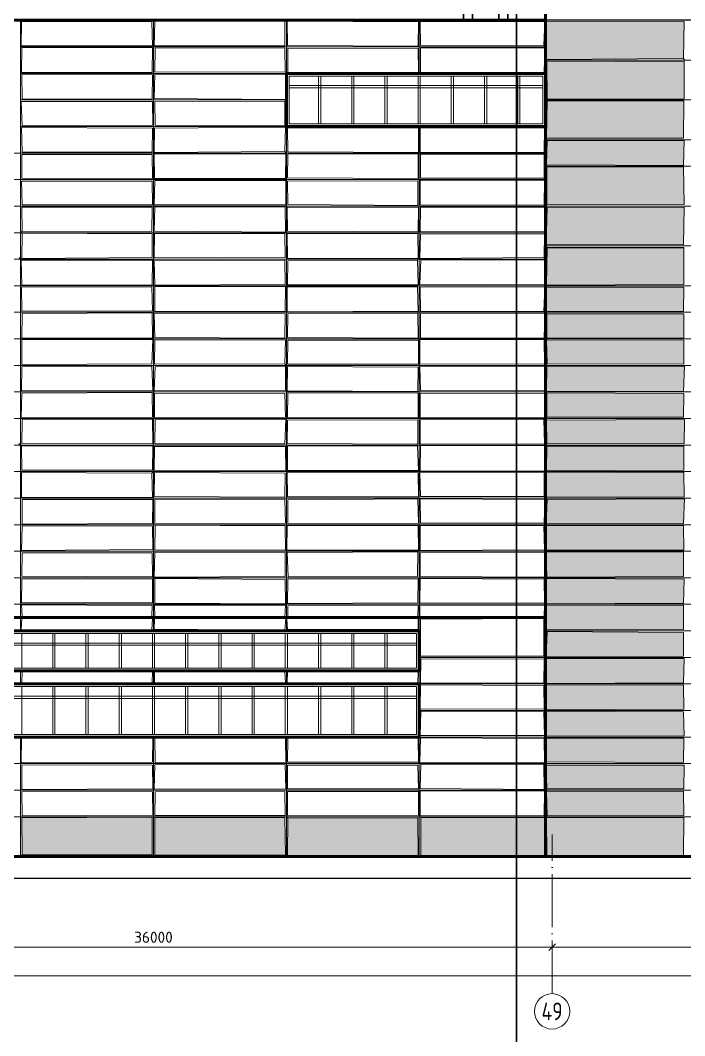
# Model space of a CAD drawing. Extents: x -50000 to 1632000, y -47600 to 308800.
# Drawn here: x 263987 to 293987, y 212900 to 258800 of the extents above; entities that cross this region are included whole.
import ezdxf
from ezdxf.enums import TextEntityAlignment as Align

# ---------------------------------------------------------------- set-up
doc = ezdxf.new("R2010")
doc.units = 0
doc.header["$MEASUREMENT"] = 0
doc.linetypes.add('ACAD_ISO04W100', pattern=[30, 24, -3, 0, -3])
doc.layers.get('Defpoints').update_dxf_attribs({"color": 6})
doc.layers.add('1', color=7, linetype='Continuous')
doc.styles.get("Standard").update_dxf_attribs({"font": 'isocpeur.ttf'})
doc.dimstyles.get("Standard").update_dxf_attribs({"dimscale": 200, "dimtxt": 2.5, "dimasz": 1.5, "dimexe": 1.5, "dimexo": 5, "dimgap": 1, "dimtad": 1, "dimtoh": 1, "dimdec": 0, "dimrnd": 10, "dimzin": 0, "dimtxsty": 'Standard', "dimblk": 'OBLIQUE', "dimcen": 1, "dimdle": 1.5, "dimclrd": 256, "dimclre": 256, "dimclrt": 256, "dimadec": 0, "dimazin": 0, "dimtfac": 1, "dimtdec": 0, "dimtix": 1, "dimtmove": 0, "dimatfit": 3, "dimldrblk": 'NONE', "dimfxl": 1, "dimtolj": 1, "dimtzin": 0, "dimlwd": 18, "dimlwe": 18, "dimarcsym": 1})

# ---------------------------------------------------------------- blocks, each defined once
blk = doc.blocks.new('_Oblique')
at = {"color": 0, "linetype": 'ByBlock', "lineweight": -2}
blk.add_line((-0.5, -0.5), (0.5, 0.5), dxfattribs=at)
blk = doc.blocks.new('*D4')
at = {"layer": '1', "linetype": 'Continuous', "lineweight": 18, "transparency": 16777216}
blk.add_line((-300, 215600), (402300, 215600), dxfattribs=at)
at = {"layer": 'Defpoints', "color": 0, "linetype": 'Continuous', "transparency": 16777216}
for p in [(0, 220000), (402000, 220000), (402000, 215600)]:
    blk.add_point(p, dxfattribs=at)
at = {"layer": '1', "linetype": 'Continuous', "lineweight": 18, "transparency": 16777216, "xscale": 300, "yscale": 300, "zscale": 300, "rotation": 180}
blk.add_blockref('_Oblique', (0, 215600), dxfattribs=at)
at = {"layer": '1', "linetype": 'Continuous', "lineweight": 18, "transparency": 16777216, "xscale": 300, "yscale": 300, "zscale": 300}
blk.add_blockref('_Oblique', (402000, 215600), dxfattribs=at)
at = {"layer": '1', "linetype": 'Continuous', "lineweight": 18, "transparency": 16777216, "insert": (201000, 216050), "char_height": 500, "attachment_point": 5}
blk.add_mtext('\\A1;402000', dxfattribs=at)
blk = doc.blocks.new('_None')
blk = doc.blocks.new('*D14')
at = {"layer": '1', "linetype": 'Continuous', "lineweight": 18, "transparency": 16777216}
blk.add_line((251700, 216900), (288300, 216900), dxfattribs=at)
at = {"layer": 'Defpoints', "color": 0, "linetype": 'Continuous', "transparency": 16777216}
for p in [(252000, 220000), (288000, 220000), (288000, 216900)]:
    blk.add_point(p, dxfattribs=at)
at = {"layer": '1', "linetype": 'Continuous', "lineweight": 18, "transparency": 16777216, "xscale": 300, "yscale": 300, "zscale": 300, "rotation": 180}
blk.add_blockref('_Oblique', (252000, 216900), dxfattribs=at)
at = {"layer": '1', "linetype": 'Continuous', "lineweight": 18, "transparency": 16777216, "xscale": 300, "yscale": 300, "zscale": 300}
blk.add_blockref('_Oblique', (288000, 216900), dxfattribs=at)
at = {"layer": '1', "linetype": 'Continuous', "lineweight": 18, "transparency": 16777216, "insert": (270000, 217350), "char_height": 500, "attachment_point": 5}
blk.add_mtext('\\A1;36000', dxfattribs=at)
blk = doc.blocks.new('*D15')
at = {"layer": '1', "linetype": 'Continuous', "lineweight": 18, "transparency": 16777216}
blk.add_line((287700, 216900), (312300, 216900), dxfattribs=at)
at = {"layer": 'Defpoints', "color": 0, "linetype": 'Continuous', "transparency": 16777216}
for p in [(288000, 220000), (312000, 220000), (312000, 216900)]:
    blk.add_point(p, dxfattribs=at)
at = {"layer": '1', "linetype": 'Continuous', "lineweight": 18, "transparency": 16777216, "xscale": 300, "yscale": 300, "zscale": 300, "rotation": 180}
blk.add_blockref('_Oblique', (288000, 216900), dxfattribs=at)
at = {"layer": '1', "linetype": 'Continuous', "lineweight": 18, "transparency": 16777216, "xscale": 300, "yscale": 300, "zscale": 300}
blk.add_blockref('_Oblique', (312000, 216900), dxfattribs=at)
at = {"layer": '1', "linetype": 'Continuous', "lineweight": 18, "transparency": 16777216, "insert": (300000, 217350), "char_height": 500, "attachment_point": 5}
blk.add_mtext('\\A1;24000', dxfattribs=at)

msp = doc.modelspace()

# ---------------------------------------------------------------- hatches: boundary and pattern name
at = {"layer": '1', "linetype": 'Continuous'}
h = msp.add_hatch(color=251, dxfattribs=at)
h.dxf.hatch_style = 1
h.paths.add_polyline_path([(293961.5, 258743.2), (287728.5, 258756), (287754.7, 257035.9), (293927.3, 257070.8)])
h = msp.add_hatch(color=251, dxfattribs=at)
h.dxf.hatch_style = 1
h.paths.add_polyline_path([(293970.4, 256951.1), (287757.2, 256925.8), (287771.4, 255234.3), (293962, 255249.4)])
h = msp.add_hatch(color=251, dxfattribs=at)
h.dxf.hatch_style = 1
h.paths.add_polyline_path([(293955.4, 255153.1), (287772.1, 255161.6), (287750.7, 253466.7), (293938.8, 253474.7)])
h = msp.add_hatch(color=251, dxfattribs=at)
h.dxf.hatch_style = 1
h.paths.add_polyline_path([(293971.9, 253367.4), (287772.6, 253348.8), (287743.4, 252269.6), (293940, 252242.9)])
h = msp.add_hatch(color=251, dxfattribs=at)
h.dxf.hatch_style = 1
h.paths.add_polyline_path([(293933.5, 252170.1), (287756.6, 252166.9), (287762.2, 250464), (293969.9, 250471.7)])
h = msp.add_hatch(color=251, dxfattribs=at)
h.dxf.hatch_style = 1
h.paths.add_polyline_path([(293965.5, 250354.9), (287770.8, 250335.8), (287734, 248659.3), (293928.5, 248645.6)])
h = msp.add_hatch(color=251, dxfattribs=at)
h.dxf.hatch_style = 1
h.paths.add_polyline_path([(293952.2, 246857.7), (293955.6, 248525.4), (287774.7, 248527.3), (287742.5, 246830.4)])
h = msp.add_hatch(color=251, dxfattribs=at)
h.dxf.hatch_style = 1
h.paths.add_polyline_path([(293949.7, 246735.5), (287731.9, 246744.3), (287730, 245655.6), (293936.9, 245641.7)])
h = msp.add_hatch(color=251, dxfattribs=at)
h.dxf.hatch_style = 1
h.paths.add_polyline_path([(293951.9, 245532.2), (287761.8, 245530.1), (287768.7, 244452.5), (293943.9, 244425.1)])
h = msp.add_hatch(color=251, dxfattribs=at)
h.dxf.hatch_style = 1
h.paths.add_polyline_path([(293948, 244341.7), (287746.7, 244359.3), (287772.3, 243264.2), (293945.1, 243261.3)])
h = msp.add_hatch(color=251, dxfattribs=at)
h.dxf.hatch_style = 1
h.paths.add_polyline_path([(293973, 243164.1), (287759.7, 243169.8), (287752.4, 242027.3), (293933.7, 242027.6)])
h = msp.add_hatch(color=251, dxfattribs=at)
h.dxf.hatch_style = 1
h.paths.add_polyline_path([(293946.7, 241936.4), (287767, 241967.2), (287759.8, 240852.7), (293941.1, 240866.2)])
h = msp.add_hatch(color=251, dxfattribs=at)
h.dxf.hatch_style = 1
h.paths.add_polyline_path([(293974.7, 240747.2), (287744.8, 240725.5), (287767.9, 239673.3), (293960.8, 239652.6)])
h = msp.add_hatch(color=251, dxfattribs=at)
h.dxf.hatch_style = 1
h.paths.add_polyline_path([(293952.1, 239543.7), (287768.9, 239550.9), (287746.1, 238426.8), (293950.4, 238468.8)])
h = msp.add_hatch(color=251, dxfattribs=at)
h.dxf.hatch_style = 1
h.paths.add_polyline_path([(293943, 238369.3), (287725.3, 238347.5), (287741.4, 237241.3), (293962.6, 237256.2)])
h = msp.add_hatch(color=251, dxfattribs=at)
h.dxf.hatch_style = 1
h.paths.add_polyline_path([(293972.1, 237174.6), (287772.5, 237132.6), (287734.1, 236039.7), (293927.2, 236049.4)])
h = msp.add_hatch(color=251, dxfattribs=at)
h.dxf.hatch_style = 1
h.paths.add_polyline_path([(293932.8, 235969.7), (287738.1, 235966.9), (287725.7, 234852.1), (293944.8, 234850.8)])
h = msp.add_hatch(color=251, dxfattribs=at)
h.dxf.hatch_style = 1
h.paths.add_polyline_path([(293941.7, 234751.2), (287736.7, 234772.1), (287764.9, 233627.1), (293939.4, 233661.4)])
h = msp.add_hatch(color=251, dxfattribs=at)
h.dxf.hatch_style = 1
h.paths.add_polyline_path([(293967.4, 233534.2), (287755.2, 233564.2), (287733.4, 232428.2), (293932.8, 232453.3)])
h = msp.add_hatch(color=251, dxfattribs=at)
h.dxf.hatch_style = 1
h.paths.add_polyline_path([(293935.5, 232358.8), (287738, 232327.5), (287749.1, 231241.9), (293929.7, 231267.2)])
h = msp.add_hatch(color=251, dxfattribs=at)
h.dxf.hatch_style = 1
h.paths.add_polyline_path([(293939.2, 231125.3), (287772.7, 231167.5), (287727, 230036.3), (293930, 230060.5)])
h = msp.add_hatch(color=251, dxfattribs=at)
h.dxf.hatch_style = 1
h.paths.add_polyline_path([(293967.1, 229947.1), (287740.6, 229952.9), (287741.8, 228826.8), (293927, 228854)])
h = msp.add_hatch(color=251, dxfattribs=at)
h.dxf.hatch_style = 1
h.paths.add_polyline_path([(293940.9, 228765.6), (287736.9, 228739.9), (287749.1, 227636), (293943.7, 227655.6)])
h = msp.add_hatch(color=251, dxfattribs=at)
h.dxf.hatch_style = 1
h.paths.add_polyline_path([(293938.3, 227543.7), (287752.8, 227572.7), (287732.4, 226439.3), (293969.3, 226459.3)])
h = msp.add_hatch(color=251, dxfattribs=at)
h.dxf.hatch_style = 1
h.paths.add_polyline_path([(293943.1, 226354.3), (287752.1, 226353.2), (287736.2, 225273.2), (293939.9, 225248.1)])
h = msp.add_hatch(color=251, dxfattribs=at)
h.dxf.hatch_style = 1
h.paths.add_polyline_path([(293962.3, 225129), (287738.7, 225133.8), (287769.2, 224058.7), (293949.5, 224066.5)])
h = msp.add_hatch(color=251, dxfattribs=at)
h.dxf.hatch_style = 1
h.paths.add_polyline_path([(293931, 223959), (287755.3, 223945.7), (287772.1, 222832.4), (293956.1, 222855)])
h = msp.add_hatch(color=251, dxfattribs=at)
h.dxf.hatch_style = 1
h.paths.add_polyline_path([(269941.8, 222773.8), (264049.4, 222741.2), (264074.7, 221074.5), (269945.4, 221072.9)])
h = msp.add_hatch(color=251, dxfattribs=at)
h.dxf.hatch_style = 1
h.paths.add_polyline_path([(275928.1, 222751.5), (270058.3, 222756.8), (270061.4, 221069.1), (275965.2, 221054.9)])
h = msp.add_hatch(color=251, dxfattribs=at)
h.dxf.hatch_style = 1
h.paths.add_polyline_path([(281933, 222745), (276074, 222731.4), (276055.9, 221032.6), (281947.8, 221046)])
h = msp.add_hatch(color=251, dxfattribs=at)
h.dxf.hatch_style = 1
h.paths.add_polyline_path([(287660.3, 222759), (282065.9, 222763.6), (282065.8, 221031.7), (287656.8, 221064.6)])
h = msp.add_hatch(color=251, dxfattribs=at)
h.dxf.hatch_style = 1
h.paths.add_polyline_path([(293948.3, 222757.5), (287743.5, 222742.8), (287768.8, 221049.8), (293927.1, 221052.1)])

# ---------------------------------------------------------------- linework, layer by layer
at = {"layer": '1', "lineweight": 35}
for p, q in [((284000, 280000), (284000, 258800)), ((286000, 280000), (286000, 258800)), ((284400, 258800), (284400, 267100.3)), ((285600, 258800), (285600, 267100.3))]:
    msp.add_line(p, q, dxfattribs=at)
at = {"layer": '1', "color": 8, "linetype": 'Continuous', "lineweight": 13}
for p, q in [((287700, 276200), (287700, 221000)), ((264000, 231200), (264000, 258800)), ((336000, 258800), (264000, 258800)), ((270000, 231200), (270000, 258800)), ((276000, 231200), (276000, 258800)), ((282000, 256400), (282000, 258800)), ((287700, 257600), (264000, 257600)), ((312300, 257000), (287700, 257000)), ((287700, 256400), (264000, 256400)), ((276000, 255200), (264000, 255200)), ((312300, 255200), (287700, 255200)), ((287700, 254000), (264000, 254000)), ((282000, 231200), (282000, 254000)), ((312300, 253400), (287700, 253400)), ((287700, 252800), (263701.2, 252800)), ((312300, 252200), (287700, 252200)), ((287700, 251600), (228331.5, 251600)), ((228329.3, 250400), (336000, 250400)), ((287700, 249200), (258000, 249200)), ((306000, 248600), (287700, 248600)), ((287700, 248000), (228327.5, 248000)), ((336000, 246800), (228330.3, 246800)), ((228332.6, 245600), (336000, 245600)), ((336000, 244400), (258000, 244400)), ((336000, 243200), (228330.7, 243200)), ((336000, 242000), (228329.4, 242000)), ((228331.3, 240800), (336000, 240800)), ((336000, 239600), (258000, 239600)), ((336000, 238400), (228325, 238400)), ((336000, 237200), (228331.3, 237200)), ((228328.8, 236000), (336000, 236000)), ((336000, 234800), (258000, 234800)), ((336000, 233600), (228326.1, 233600)), ((336000, 232400), (228332.4, 232400)), ((287670.1, 231800), (252000, 231800)), ((252000, 231200), (282000, 231200)), ((336000, 231200), (287700, 231200)), ((336000, 230000), (282000, 230000)), ((282000, 229400), (252000, 229400)), ((264000, 228800), (264000, 229400)), ((270000, 228800), (270000, 229400)), ((276000, 228800), (276000, 229400)), ((282000, 228800), (282000, 229400)), ((252000, 228800), (336000, 228800)), ((336000, 227600), (282000, 227600)), ((336000, 226400), (252000, 226400)), ((264000, 221000), (264000, 226400)), ((270000, 221000), (270000, 226400)), ((276000, 221000), (276000, 226400)), ((282000, 221000), (282000, 226400)), ((336000, 225200), (252000, 225200)), ((336000, 224000), (252000, 224000)), ((336000, 222800), (252000, 222800)), ((252000, 221000), (336000, 221000))]:
    msp.add_line(p, q, dxfattribs=at)
at = {"layer": '1', "lineweight": 70}
msp.add_line((287700, 258800), (228300, 258800), dxfattribs=at)
at = {"layer": '1', "color": 8, "linetype": 'Continuous', "lineweight": 9}
for p, q in [((264038.4, 258741.3), (264030, 257647.1)), ((264038.4, 258741.3), (269929, 258730.6)), ((269953.2, 257651.3), (269929, 258730.6)), ((270026, 257648.6), (270061.8, 258751.8)), ((270061.8, 258751.8), (275937.3, 258767.8)), ((275939.1, 257648.6), (275937.3, 258767.8)), ((276032.4, 258757.6), (281962, 258726.2)), ((276056.8, 257661.8), (276032.4, 258757.6)), ((281958.7, 257626), (281962, 258726.2)), ((282049.1, 258744.7), (287668.3, 258742.1)), ((282054, 257656.1), (282049.1, 258744.7)), ((287630.3, 257672.2), (287668.1, 258742.1)), ((264030, 257647.1), (269953.2, 257651.3)), ((264058.6, 257563.9), (264040.6, 256436.3)), ((264058.6, 257563.9), (269961.7, 257555.7)), ((269941.1, 256433.4), (269961.7, 257555.7)), ((270026, 257648.6), (275939.1, 257648.6)), ((270056.9, 256462.9), (270073.3, 257551.3)), ((270073.3, 257551.3), (275926.2, 257535.4)), ((275947.5, 256465.5), (275926.2, 257535.4)), ((276056.8, 257661.8), (281958.7, 257626)), ((276071.3, 256430.4), (276072.1, 257539.5)), ((276072.1, 257539.5), (281945.5, 257530.2)), ((281963.3, 256441.4), (281945.5, 257530.2)), ((282051.3, 256439.5), (282055.6, 257551.2)), ((282054, 257656.1), (287630.3, 257672.2)), ((282055.6, 257551.2), (287667.3, 257559.4)), ((287700, 257600), (287630.3, 257672.2)), ((287641.8, 256442.1), (287667.3, 257559.4)), ((264040.6, 256436.3), (269941.1, 256433.4)), ((264055.1, 256343.1), (269958.3, 256329.3)), ((264055.1, 256343.1), (264066.1, 255231.9)), ((269943.5, 255254.9), (269958.3, 256329.3)), ((270035.6, 255269.9), (270061, 256351.6)), ((270056.9, 256462.9), (275947.5, 256465.5)), ((270061, 256351.6), (275960.2, 256338)), ((275961.7, 255225.7), (275960.2, 256338)), ((276071.3, 256430.4), (281963.3, 256441.4)), ((282051.3, 256439.5), (287641.8, 256442.1)), ((264066.1, 255231.9), (269943.5, 255254.9)), ((270035.6, 255269.9), (275961.7, 255225.7)), ((264030.4, 255125.6), (269948.9, 255125.8)), ((264030.4, 255125.6), (264070.9, 254040.2)), ((269970.3, 254052.8), (269948.9, 255125.8)), ((270066.2, 255129.4), (275935.2, 255151.3)), ((270069.7, 254062.8), (270066.2, 255129.4)), ((275931.7, 254046.4), (275935.2, 255151.3)), ((264040.4, 253954.3), (269948.9, 253925.2)), ((264040.4, 253954.3), (264067.1, 252841.6)), ((264070.9, 254040.2), (269970.3, 254052.8)), ((269935.2, 252838.7), (269948.9, 253925.2)), ((270028.9, 252826.5), (270042.6, 253929.3)), ((270042.6, 253929.3), (275956.4, 253968.3)), ((270069.7, 254062.8), (275931.7, 254046.4)), ((275931.3, 252874.4), (275956.4, 253968.3)), ((276054.4, 253942.5), (281969.2, 253941.9)), ((276069.5, 252857.7), (276054.4, 253942.5)), ((281968.5, 252831.6), (281969.2, 253941.9)), ((282041.9, 252843.2), (282046, 253942)), ((282046, 253942), (287657.3, 253942.4)), ((287639.6, 252825.9), (287657.3, 253942.4)), ((264051.4, 251670.6), (264058.4, 252726.7)), ((264058.4, 252726.7), (269934.5, 252728.8)), ((264067.1, 252841.6), (269935.2, 252838.7)), ((269954.4, 251645.8), (269934.5, 252728.8)), ((270028.9, 252826.5), (275931.3, 252874.4)), ((270034, 252764.9), (275974.6, 252752.8)), ((270045.3, 251646.2), (270034, 252764.9)), ((276000, 252800), (275931.3, 252874.4)), ((275967, 251653.2), (275974.6, 252752.8)), ((276051.6, 251674), (276065.3, 252748.7)), ((276065.3, 252748.7), (281950.6, 252771.6)), ((276069.5, 252857.7), (281968.5, 252831.6)), ((281950.6, 251656.3), (281950.6, 252771.6)), ((282041.9, 252843.2), (287639.6, 252825.9)), ((282050.7, 251664.1), (282050.9, 252748.9)), ((282050.9, 252748.9), (287643.4, 252756.1)), ((287647.2, 251665.9), (287643.4, 252756.1)), ((264045.8, 251528.2), (269947.4, 251535.2)), ((264051.4, 251670.6), (269954.4, 251645.8)), ((269961.8, 250463.2), (269947.4, 251535.2)), ((270036.6, 250451.2), (270054.7, 251553.1)), ((270045.3, 251646.2), (275967, 251653.2)), ((270054.7, 251553.1), (275970.5, 251558.4)), ((275974.8, 250453.6), (275970.5, 251558.4)), ((276051.6, 251674), (281950.6, 251656.3)), ((276058.9, 251526.6), (281937.8, 251544.6)), ((281933.8, 250427.1), (281937.8, 251544.6)), ((282036.7, 250460.9), (282044.3, 251573.8)), ((282044.3, 251573.8), (287655.4, 251570.8)), ((282050.7, 251664.1), (287647.2, 251665.9)), ((287637.1, 250446), (287655.4, 251570.8)), ((264069.3, 250452.3), (264045.8, 251528.2)), ((276071.5, 250468.3), (276058.9, 251526.6)), ((264049.8, 250358.5), (269936.6, 250350.9)), ((264072, 249270.2), (264049.8, 250358.5)), ((264069.3, 250452.3), (269961.8, 250463.2)), ((269929.8, 249250.1), (269936.6, 250350.9)), ((270025.2, 249273.6), (270061.8, 250364.9)), ((270036.6, 250451.2), (275974.8, 250453.6)), ((270061.8, 250364.9), (275953.5, 250372.5)), ((275961.3, 249225.2), (275953.5, 250372.5)), ((276036.3, 250360.1), (281965.5, 250340.5)), ((276046.3, 249268.5), (276036.3, 250360.1)), ((276071.5, 250468.3), (281933.8, 250427.1)), ((281959.2, 249235.6), (281965.5, 250340.5)), ((282035.9, 249240.4), (282052, 250359.5)), ((282036.7, 250460.9), (287637.1, 250446)), ((282052, 250359.5), (287655, 250356.3)), ((287661.1, 249260.2), (287655, 250356.3)), ((264000, 249200), (264072, 249270.2)), ((264072, 249270.2), (269929.8, 249250.1)), ((270025.2, 249273.6), (275961.3, 249225.2)), ((276046.3, 249268.5), (281959.2, 249235.6)), ((282035.9, 249240.4), (287661.1, 249260.2)), ((264061, 248040), (264066.2, 249172.3)), ((264066.2, 249172.3), (269939.8, 249141.7)), ((269934.6, 248071.3), (269939.8, 249141.7)), ((270027.2, 248064.4), (270052.5, 249158.4)), ((270052.5, 249158.4), (275938.9, 249146.3)), ((275944.8, 248073.6), (275938.9, 249146.3)), ((276033.1, 249142.3), (281936.8, 249165.5)), ((276054.8, 248049.7), (276033.1, 249142.3)), ((281954.6, 248034.9), (281936.8, 249165.5)), ((282034.6, 248033.1), (282050.6, 249134.3)), ((282050.6, 249134.3), (287652.2, 249143.6)), ((287636.9, 248071.3), (287652.2, 249143.6)), ((264000, 248000), (263928.1, 248073.8)), ((264030.2, 247953.6), (269951.3, 247963.2)), ((264059.4, 246825.5), (264030.2, 247953.6)), ((264061, 248040), (269934.6, 248071.3)), ((269936.8, 246834.2), (269951.3, 247963.2)), ((270027.2, 248064.4), (275944.8, 248073.6)), ((270029.8, 247925), (275926.7, 247951.3)), ((270054.5, 246833.4), (270029.8, 247925)), ((275947.1, 246863), (275926.7, 247951.3)), ((276047.7, 246845.9), (276061.7, 247932.7)), ((276054.8, 248049.7), (281954.6, 248034.9)), ((276061.7, 247932.7), (281927.5, 247950.6)), ((281955, 246838.1), (281927.5, 247950.6)), ((282028.4, 246874.6), (282069.2, 247967.5)), ((282034.6, 248033.1), (287636.9, 248071.3)), ((282069.2, 247967.5), (287656.8, 247955.7)), ((287655.3, 246838.2), (287656.8, 247955.7)), ((264033.4, 246731.8), (269929.6, 246749.5)), ((264058.3, 245654.9), (264033.4, 246731.8)), ((264059.4, 246825.5), (269936.8, 246834.2)), ((269949, 245673.8), (269929.6, 246749.5)), ((270054.5, 246833.4), (275947.1, 246863)), ((270061.8, 246754.9), (275968.4, 246764.8)), ((270068.4, 245636.4), (270061.8, 246754.9)), ((275940.1, 245639), (275968.4, 246764.8)), ((276034.7, 245629.1), (276036.4, 246752.2)), ((276036.4, 246752.2), (281926.7, 246757.4)), ((276047.7, 246845.9), (281955, 246838.1)), ((281952, 245644.5), (281926.7, 246757.4)), ((282028.4, 246874.6), (287655.3, 246838.2)), ((282049.5, 246729.7), (287666.3, 246746.4)), ((282052.9, 245644), (282049.5, 246729.7)), ((287626.9, 245641), (287666.3, 246746.4)), ((264058.3, 245654.9), (269949, 245673.8)), ((264072.5, 245549.6), (269939.9, 245572.7)), ((269950.9, 244435.2), (269939.9, 245572.7)), ((270068.4, 245636.4), (275940.1, 245639)), ((276034.7, 245629.1), (281952, 245644.5)), ((282052.9, 245644), (287626.9, 245641)), ((282054.5, 245540.7), (287667.1, 245565.5)), ((287644.2, 244430.5), (287667.1, 245565.5)), ((264061, 244431), (264072.5, 245549.6)), ((270034.3, 245541), (275940.3, 245533.4)), ((270067.4, 244457.9), (270034.3, 245541)), ((275930, 244437.6), (275940.3, 245533.4)), ((276050.3, 244465.8), (276066.6, 245527.2)), ((276066.6, 245527.2), (281939.2, 245563.2)), ((281953.9, 244436.2), (281939.2, 245563.2)), ((282050.5, 244443), (282054.5, 245540.7)), ((264050.1, 243239.5), (264058.5, 244366.4)), ((264058.5, 244366.4), (269968.1, 244366.5)), ((264061, 244431), (269950.9, 244435.2)), ((269932.8, 243270), (269968.1, 244366.5)), ((270052.6, 243256.7), (270068.5, 244348.5)), ((270067.4, 244457.9), (275930, 244437.6)), ((270068.5, 244348.5), (275958.3, 244336.4)), ((275930.8, 243273.4), (275958.3, 244336.4)), ((276050.3, 244465.8), (281953.9, 244436.2)), ((276052, 243257.9), (276069.6, 244339.4)), ((276069.6, 244339.4), (281969.4, 244348)), ((281969.6, 243250.8), (281969.4, 244348)), ((282026.1, 243251.5), (282031.5, 244364.2)), ((282031.5, 244364.2), (287642.7, 244373)), ((282050.5, 244443), (287644.2, 244430.5)), ((287663.4, 243265.7), (287642.7, 244373)), ((270052.6, 243256.7), (275930.8, 243273.4)), ((276000, 243200), (275930.8, 243273.4)), ((264035.8, 242054.6), (264059.3, 243128.9)), ((264050.1, 243239.5), (269932.8, 243270)), ((264059.3, 243128.9), (269925.6, 243171.5)), ((269968.3, 242069.1), (269925.6, 243171.5)), ((270034, 242049), (270071.6, 243142.3)), ((270071.6, 243142.3), (275961.4, 243163.6)), ((275964, 242072), (275961.4, 243163.6)), ((276039.3, 242055.5), (276058.1, 243150.2)), ((276052, 243257.9), (281969.6, 243250.8)), ((276058.1, 243150.2), (281952.3, 243126.4)), ((281936.5, 242025.8), (281952.3, 243126.4)), ((282026.1, 243251.5), (287663.4, 243265.7)), ((282033.9, 243147.2), (287655.3, 243142)), ((282054.4, 242067.9), (282033.9, 243147.2)), ((287653.6, 242052.1), (287655.3, 243142)), ((264026.5, 240844.8), (264055.9, 241940)), ((264035.8, 242054.6), (269968.3, 242069.1)), ((264055.9, 241940), (269935.8, 241969.8)), ((269956.6, 240865.3), (269935.8, 241969.8)), ((270034, 242049), (275964, 242072)), ((270042.4, 240851.5), (270045.7, 241938.7)), ((270045.7, 241938.7), (275930.7, 241936.2)), ((275967.7, 240858), (275930.7, 241936.2)), ((276039.3, 242055.5), (281936.5, 242025.8)), ((276045.2, 240843.4), (276073, 241966.8)), ((276073, 241966.8), (281946.9, 241938)), ((281951.2, 240832.5), (281946.9, 241938)), ((282045, 241947.1), (287657.2, 241931.3)), ((282047.8, 240844.2), (282045, 241947.1)), ((282054.4, 242067.9), (287653.6, 242052.1)), ((287655.9, 240853.6), (287657.2, 241931.3)), ((264026.5, 240844.8), (269956.6, 240865.3)), ((264049.3, 239659.2), (264064, 240754.1)), ((264064, 240754.1), (269959.4, 240767.5)), ((269974.2, 239668.1), (269959.4, 240767.5)), ((270042.4, 240851.5), (275967.7, 240858)), ((270062.9, 239657), (270074.4, 240756.6)), ((270074.4, 240756.6), (275973.3, 240771.5)), ((275929.2, 239648.2), (275973.3, 240771.5)), ((276035.4, 239667.5), (276057, 240727.4)), ((276045.2, 240843.4), (281951.2, 240832.5)), ((276057, 240727.4), (281942.8, 240734.4)), ((281940.4, 239637.4), (281942.8, 240734.4)), ((282035.8, 239638.1), (282038.7, 240732.7)), ((282038.7, 240732.7), (287630.4, 240768.7)), ((282047.8, 240844.2), (287655.9, 240853.6)), ((287653.3, 239657.8), (287630.4, 240768.7)), ((264000, 239600), (263927, 239670.2)), ((264049.3, 239659.2), (269974.2, 239668.1)), ((270062.9, 239657), (275929.2, 239648.2)), ((276035.4, 239667.5), (281940.4, 239637.4)), ((282035.8, 239638.1), (287653.3, 239657.8)), ((264032.6, 239559.8), (269965.3, 239551.1)), ((264056.9, 238468.5), (264032.6, 239559.8)), ((269960.4, 238465.1), (269965.3, 239551.1)), ((270026.4, 238462.8), (270047.5, 239534.8)), ((270047.5, 239534.8), (275962.1, 239538.2)), ((275969.6, 238447.6), (275962.1, 239538.2)), ((276046.3, 239547.9), (281926.5, 239570.9)), ((276051.8, 238453), (276046.3, 239547.9)), ((281971.1, 238444.1), (281926.5, 239570.9)), ((282047.3, 238432.8), (282054.7, 239572.7)), ((282054.7, 239572.7), (287665.2, 239563)), ((287670.7, 239267.5), (287665.2, 239563)), ((287671, 238933.7), (287668.5, 239384.5)), ((287671.4, 238426.5), (287672.2, 239080.4)), ((264034.9, 237251.1), (264040.2, 238354.1)), ((264040.2, 238354.1), (269929.2, 238325.1)), ((264056.9, 238468.5), (269960.4, 238465.1)), ((270000, 238400), (269929.2, 238325.1)), ((269958.3, 237234.4), (269929.2, 238325.1)), ((270026.4, 238462.8), (275969.6, 238447.6)), ((270032.6, 237270), (270047, 238363.8)), ((270047, 238363.8), (275947.4, 238334.2)), ((275930.8, 237242.1), (275947.4, 238334.2)), ((276039.8, 238365.8), (281945.5, 238337.5)), ((276045.3, 237253.7), (276039.8, 238365.8)), ((276051.8, 238453), (281971.1, 238444.1)), ((281965.2, 237255.1), (281945.5, 238337.5)), ((282034.9, 238346.4), (287646.2, 238355.8)), ((282051.4, 237272.9), (282034.9, 238346.4)), ((282047.3, 238432.8), (287671.4, 238426.5)), ((287649.2, 237268.2), (287646.2, 238355.8)), ((264034.9, 237251.1), (269958.3, 237234.4)), ((264066.7, 236026.9), (264073.2, 237134.9)), ((264073.2, 237134.9), (269968.5, 237143.8)), ((269960.5, 236055.9), (269968.5, 237143.8)), ((270032.6, 237270), (275930.8, 237242.1)), ((270058.1, 236052.6), (270068, 237133.8)), ((270068, 237133.8), (275934.3, 237156.5)), ((275962.6, 236070.9), (275934.3, 237156.5)), ((276045.3, 237253.7), (281965.2, 237255.1)), ((276062.6, 236047.6), (276069, 237130.7)), ((276069, 237130.7), (281930.7, 237172.1)), ((281967.9, 236067.6), (281930.7, 237172.1)), ((282050.4, 237165.7), (287666.8, 237139.5)), ((282057.4, 236061), (282050.4, 237165.7)), ((282051.4, 237272.9), (287649.2, 237268.2)), ((287645.8, 236073.5), (287666.8, 237139.5)), ((264043.5, 234840), (264062.8, 235944.6)), ((264062.8, 235944.6), (269955.6, 235936.6)), ((264066.7, 236026.9), (269960.5, 236055.9)), ((269963.4, 234874.4), (269955.6, 235936.6)), ((270054.1, 234867.6), (270070.8, 235974.7)), ((270058.1, 236052.6), (275962.6, 236070.9)), ((270070.8, 235974.7), (275948.6, 235946.9)), ((275962.2, 234851.8), (275948.6, 235946.9)), ((276028.3, 234847.2), (276043.6, 235961.5)), ((276043.6, 235961.5), (281955.3, 235950.6)), ((276062.6, 236047.6), (281967.9, 236067.6)), ((281968.8, 234848.2), (281955.3, 235950.6)), ((282038.2, 234834.3), (282042.6, 235949)), ((282042.6, 235949), (287625.3, 235963.7)), ((282057.4, 236061), (287645.8, 236073.5)), ((287662.8, 234857.9), (287625.3, 235963.7)), ((264043.5, 234840), (269963.4, 234874.4)), ((264059.4, 233674.3), (264070.5, 234731.1)), ((264070.5, 234731.1), (269935.4, 234725.7)), ((269960.3, 233641.7), (269935.4, 234725.7)), ((270028.4, 233632.8), (270067.2, 234757)), ((270054.1, 234867.6), (275962.2, 234851.8)), ((270067.2, 234757), (275951.4, 234743.8)), ((275944.7, 233658.7), (275951.4, 234743.8)), ((276028.3, 234847.2), (281968.8, 234848.2)), ((276038.5, 234736.2), (281941.4, 234770.4)), ((276074.8, 233648), (276038.5, 234736.2)), ((281929.7, 233662.2), (281941.4, 234770.4)), ((282037.7, 234730.4), (287659.6, 234753)), ((282044.4, 233660.2), (282037.7, 234730.4)), ((282038.2, 234834.3), (287662.8, 234857.9)), ((287658.3, 233625.6), (287659.6, 234753)), ((264059.4, 233674.3), (269960.3, 233641.7)), ((270028.4, 233632.8), (275944.7, 233658.7)), ((276074.8, 233648), (281929.7, 233662.2)), ((282044.4, 233660.2), (287658.3, 233625.6)), ((264041.2, 232473.8), (264058, 233531.4)), ((264058, 233531.4), (269950.1, 233545.6)), ((269954.8, 232471.6), (269950.1, 233545.6)), ((270054.1, 232446), (270057.9, 233570.3)), ((270057.9, 233570.3), (275945.5, 233527.3)), ((275957.8, 232426.8), (275945.5, 233527.3)), ((276058.6, 232440.2), (276062.7, 233538.5)), ((276062.7, 233538.5), (281948.6, 233555.9)), ((281942.4, 232466.7), (281948.6, 233555.9)), ((282035.1, 232448.2), (282041.9, 233564)), ((282041.9, 233564), (287649.1, 233540.8)), ((287654.2, 232470.3), (287649.1, 233540.8)), ((264041.2, 232473.8), (269954.8, 232471.6)), ((264045.6, 232374.4), (269933.4, 232342.4)), ((264067.4, 231867.6), (264045.6, 232374.4)), ((269925.7, 231848.5), (269933.4, 232342.4)), ((270038.8, 232364), (275959.7, 232360.5)), ((270067.6, 231856.5), (270038.8, 232364)), ((270054.1, 232446), (275957.8, 232426.8)), ((275934.8, 231826.4), (275959.7, 232360.5)), ((276058.6, 232440.2), (281942.4, 232466.7)), ((276061.4, 232331.4), (281953.7, 232352.5)), ((276069.7, 231835.2), (276061.4, 232331.4)), ((281938.7, 231825.8), (281953.7, 232352.5)), ((282025.7, 232353.1), (287655.7, 232330.7)), ((282031.4, 231851.6), (282025.7, 232353.1)), ((282035.1, 232448.2), (287654.2, 232470.3)), ((287639.6, 231860.1), (287655.7, 232330.7)), ((264067.4, 231867.6), (269925.7, 231848.5)), ((270067.6, 231856.5), (275934.8, 231826.4)), ((276069.7, 231835.2), (281938.7, 231825.8)), ((282031.4, 231851.6), (287639.6, 231860.1)), ((264026.8, 231264.7), (264055.4, 231759.7)), ((264055.4, 231759.7), (269956.9, 231747.4)), ((269927.4, 231248.2), (269956.9, 231747.4)), ((270025.4, 231269.4), (270048.2, 231740.2)), ((270048.2, 231740.2), (275972.2, 231772.6)), ((275926.3, 231236), (275972.2, 231772.6)), ((276029.4, 231746.8), (281952.4, 231771.2)), ((276055.8, 231256.2), (276029.4, 231746.8)), ((281951.1, 231265.7), (281952.4, 231771.2)), ((282050.8, 231733.3), (287634.5, 231758.7)), ((282054.1, 230062.8), (282050.8, 231733.3)), ((287634.8, 230055.8), (287634.5, 231758.7)), ((264026.8, 231264.7), (269927.4, 231248.2)), ((270025.4, 231269.4), (275926.3, 231236)), ((276055.8, 231256.2), (281951.1, 231265.7)), ((282054.1, 230062.8), (287634.8, 230055.8)), ((282063.8, 228845), (282065.9, 229928.5)), ((282065.9, 229928.5), (287645.7, 229925)), ((287633.1, 228840.1), (287645.7, 229925)), ((264048.9, 228846.6), (264067.4, 229374.4)), ((264067.4, 229374.4), (269962.5, 229345.7)), ((269946.5, 228864.9), (269962.5, 229345.7)), ((270041.3, 228838.5), (270050, 229370.2)), ((270050, 229370.2), (275933, 229346.9)), ((275956.5, 228857.2), (275933, 229346.9)), ((276035.6, 228853.7), (276046.7, 229362.9)), ((276046.7, 229362.9), (281959, 229360.6)), ((281936.4, 228839.3), (281959, 229360.6)), ((264048.9, 228846.6), (269946.5, 228864.9)), ((270041.3, 228838.5), (275956.5, 228857.2)), ((276035.6, 228853.7), (281936.4, 228839.3)), ((282035.4, 227671.5), (282053.7, 228764.2)), ((282053.7, 228764.2), (287626, 228732.9)), ((282063.8, 228845), (287633.1, 228840.1)), ((287649.9, 227666.2), (287626, 228732.9)), ((282035.4, 227671.5), (287649.9, 227666.2)), ((282039.8, 226464.9), (282069.1, 227572.7)), ((282069.1, 227572.7), (287633, 227538.7)), ((287653.7, 226468.4), (287633, 227538.7)), ((264025.8, 225233.5), (264043.8, 226353.6)), ((264043.8, 226353.6), (269969.2, 226367.9)), ((269961.7, 225263.3), (269969.2, 226367.9)), ((270056.6, 226336.2), (275967.7, 226365.7)), ((270071.9, 225236.8), (270056.6, 226336.2)), ((275974.8, 225261.5), (275967.7, 226365.7)), ((276055.4, 225269.2), (276073.7, 226347.6)), ((276073.7, 226347.6), (281950, 226328.5)), ((281965.5, 225271.9), (281950, 226328.5)), ((282031.6, 225251.6), (282053.5, 226359.6)), ((282039.8, 226464.9), (287653.7, 226468.4)), ((282053.5, 226359.6), (287648.4, 226340.7)), ((287662.1, 225264), (287648.4, 226340.7)), ((264025.8, 225233.5), (269961.7, 225263.3)), ((264055.9, 225141.6), (269948.2, 225125)), ((264058.9, 224028.2), (264055.9, 225141.6)), ((269970.1, 224053.7), (269948.2, 225125)), ((270027.3, 224049.1), (270061.4, 225146)), ((270061.4, 225146), (275942.8, 225158)), ((270071.9, 225236.8), (275974.8, 225261.5)), ((275974.5, 224055.7), (275942.8, 225158)), ((276052.1, 225135.2), (281935.1, 225128.8)), ((276052.6, 224064.7), (276052.1, 225135.2)), ((276055.4, 225269.2), (281965.5, 225271.9)), ((281965.1, 224059.9), (281935.1, 225128.8)), ((282031.6, 225251.6), (287662.1, 225264)), ((282037.2, 224073.5), (282073.9, 225168.9)), ((282073.9, 225168.9), (287629, 225153.8)), ((287639.7, 224027.1), (287629, 225153.8)), ((264058.9, 224028.2), (269970.1, 224053.7)), ((270027.3, 224049.1), (275974.5, 224055.7)), ((276052.6, 224064.7), (281965.1, 224059.9)), ((282037.2, 224073.5), (287639.7, 224027.1)), ((264056, 223944.2), (269962.2, 223929.9)), ((264068.6, 222842.7), (264056, 223944.2)), ((269968, 222864.6), (269962.2, 223929.9)), ((270066, 222850.2), (270071.4, 223930.7)), ((270071.4, 223930.7), (275927.9, 223944.7)), ((275942, 222848.7), (275927.9, 223944.7)), ((276056, 222852.8), (276058.3, 223942.1)), ((276058.3, 223942.1), (281970.9, 223943.5)), ((281964.5, 222864.7), (281970.9, 223943.5)), ((282044.6, 222841.3), (282046.7, 223950.7)), ((282046.7, 223950.7), (287659.4, 223967.2)), ((287635, 222858.9), (287659.4, 223967.2)), ((264068.6, 222842.7), (269968, 222864.6)), ((270066, 222850.2), (275942, 222848.7)), ((276000, 222800), (276074, 222731.4)), ((276056, 222852.8), (281964.5, 222864.7)), ((282044.6, 222841.3), (287635, 222858.9))]:
    msp.add_line(p, q, dxfattribs=at)
at = {"layer": '1', "color": 7, "linetype": 'Continuous', "lineweight": 9}
for p, q in [((287728.5, 258756), (293961.5, 258743.2)), ((287754.7, 257035.9), (287728.5, 258756)), ((293927.3, 257070.8), (293961.5, 258743.2)), ((287754.7, 257035.9), (293927.3, 257070.8)), ((294000, 257000), (293927.3, 257070.8)), ((287757.2, 256925.8), (293970.4, 256951.1)), ((287771.4, 255234.3), (287757.2, 256925.8)), ((293962, 255249.4), (293970.4, 256951.1)), ((287771.4, 255234.3), (293962, 255249.4)), ((287750.7, 253466.7), (287772.1, 255161.6)), ((287772.1, 255161.6), (293955.4, 255153.1)), ((293938.8, 253474.7), (293955.4, 255153.1)), ((287750.7, 253466.7), (293938.8, 253474.7)), ((287743.4, 252269.6), (287772.6, 253348.8)), ((287772.6, 253348.8), (293971.9, 253367.4)), ((293940, 252242.9), (293971.9, 253367.4)), ((287743.4, 252269.6), (293940, 252242.9)), ((287756.6, 252166.9), (293933.5, 252170.1)), ((287762.2, 250464), (287756.6, 252166.9)), ((293969.9, 250471.7), (293933.5, 252170.1)), ((287734, 248659.3), (287770.8, 250335.8)), ((287762.2, 250464), (293969.9, 250471.7)), ((287770.8, 250335.8), (293965.5, 250354.9)), ((293928.5, 248645.6), (293965.5, 250354.9)), ((287700, 248600), (287774.7, 248527.3)), ((287734, 248659.3), (293928.5, 248645.6)), ((287742.5, 246830.4), (287774.7, 248527.3)), ((293952.2, 246857.7), (293955.6, 248525.4)), ((287730, 245655.6), (287731.9, 246744.3)), ((287731.9, 246744.3), (293949.7, 246735.5)), ((287742.5, 246830.4), (293952.2, 246857.7)), ((293936.9, 245641.7), (293949.7, 246735.5)), ((287730, 245655.6), (293936.9, 245641.7)), ((287761.8, 245530.1), (293951.9, 245532.2)), ((287768.7, 244452.5), (287761.8, 245530.1)), ((293943.9, 244425.1), (293951.9, 245532.2)), ((287746.7, 244359.3), (293948, 244341.7)), ((287772.3, 243264.2), (287746.7, 244359.3)), ((287768.7, 244452.5), (293943.9, 244425.1)), ((293945.1, 243261.3), (293948, 244341.7)), ((287752.4, 242027.3), (287759.7, 243169.8)), ((287759.7, 243169.8), (293973, 243164.1)), ((287772.3, 243264.2), (293945.1, 243261.3)), ((293933.7, 242027.6), (293973, 243164.1)), ((287752.4, 242027.3), (293933.7, 242027.6)), ((287759.8, 240852.7), (287767, 241967.2)), ((287767, 241967.2), (293946.7, 241936.4)), ((293941.1, 240866.2), (293946.7, 241936.4)), ((293974.7, 240747.2), (287744.8, 240725.5)), ((287744.8, 240725.5), (287767.9, 239673.3)), ((287759.8, 240852.7), (293941.1, 240866.2)), ((293960.8, 239652.6), (293974.7, 240747.2)), ((287767.9, 239673.3), (293960.8, 239652.6)), ((287746.1, 238426.8), (287768.9, 239550.9)), ((287768.9, 239550.9), (293952.1, 239543.7)), ((293950.4, 238468.8), (293952.1, 239543.7)), ((287725.3, 238347.5), (293943, 238369.3)), ((287741.4, 237241.3), (287725.3, 238347.5)), ((287746.1, 238426.8), (293950.4, 238468.8)), ((293962.6, 237256.2), (293943, 238369.3)), ((287734.1, 236039.7), (287772.5, 237132.6)), ((287741.4, 237241.3), (293962.6, 237256.2)), ((287772.5, 237132.6), (293972.1, 237174.6)), ((293927.2, 236049.4), (293972.1, 237174.6)), ((287725.7, 234852.1), (287738.1, 235966.9)), ((287734.1, 236039.7), (293927.2, 236049.4)), ((287738.1, 235966.9), (293932.8, 235969.7)), ((293944.8, 234850.8), (293932.8, 235969.7)), ((287725.7, 234852.1), (293944.8, 234850.8)), ((287736.7, 234772.1), (293941.7, 234751.2)), ((287764.9, 233627.1), (287736.7, 234772.1)), ((293939.4, 233661.4), (293941.7, 234751.2)), ((287764.9, 233627.1), (293939.4, 233661.4)), ((287733.4, 232428.2), (287755.2, 233564.2)), ((287755.2, 233564.2), (293967.4, 233534.2)), ((293932.8, 232453.3), (293967.4, 233534.2)), ((287733.4, 232428.2), (293932.8, 232453.3)), ((287738, 232327.5), (293935.5, 232358.8)), ((287749.1, 231241.9), (287738, 232327.5)), ((293929.7, 231267.2), (293935.5, 232358.8)), ((287727, 230036.3), (287772.7, 231167.5)), ((287749.1, 231241.9), (293929.7, 231267.2)), ((287772.7, 231167.5), (293939.2, 231125.3)), ((293930, 230060.5), (293939.2, 231125.3)), ((287727, 230036.3), (293930, 230060.5)), ((287740.6, 229952.9), (293967.1, 229947.1)), ((287741.8, 228826.8), (287740.6, 229952.9)), ((293927, 228854), (293967.1, 229947.1)), ((287736.9, 228739.9), (293940.9, 228765.6)), ((287749.1, 227636), (287736.9, 228739.9)), ((287741.8, 228826.8), (293927, 228854)), ((293943.7, 227655.6), (293940.9, 228765.6)), ((287732.4, 226439.3), (287752.8, 227572.7)), ((287749.1, 227636), (293943.7, 227655.6)), ((287752.8, 227572.7), (293938.3, 227543.7)), ((293969.3, 226459.3), (293938.3, 227543.7)), ((287732.4, 226439.3), (293969.3, 226459.3)), ((287736.2, 225273.2), (287752.1, 226353.2)), ((287752.1, 226353.2), (293943.1, 226354.3)), ((293939.9, 225248.1), (293943.1, 226354.3)), ((287736.2, 225273.2), (293939.9, 225248.1)), ((287738.7, 225133.8), (293962.3, 225129)), ((287769.2, 224058.7), (287738.7, 225133.8)), ((293949.5, 224066.5), (293962.3, 225129)), ((287769.2, 224058.7), (293949.5, 224066.5)), ((287755.3, 223945.7), (293931, 223959)), ((287772.1, 222832.4), (287755.3, 223945.7)), ((293956.1, 222855), (293931, 223959)), ((264049.4, 222741.2), (269941.8, 222773.8)), ((264074.7, 221074.5), (264049.4, 222741.2)), ((269945.4, 221072.9), (269941.8, 222773.8)), ((270058.3, 222756.8), (275928.1, 222751.5)), ((270061.4, 221069.1), (270058.3, 222756.8)), ((275965.2, 221054.9), (275928.1, 222751.5)), ((276055.9, 221032.6), (276074, 222731.4)), ((276074, 222731.4), (281933, 222745)), ((281947.8, 221046), (281933, 222745)), ((282065.8, 221031.7), (282065.9, 222763.6)), ((282065.9, 222763.6), (287660.3, 222759)), ((287656.8, 221064.6), (287660.3, 222759)), ((287743.5, 222742.8), (293948.3, 222757.5)), ((287768.8, 221049.8), (287743.5, 222742.8)), ((287772.1, 222832.4), (293956.1, 222855)), ((293927.1, 221052.1), (293948.3, 222757.5)), ((264000, 221000), (264074.7, 221074.5)), ((264074.7, 221074.5), (269945.4, 221072.9)), ((270061.4, 221069.1), (275965.2, 221054.9)), ((276055.9, 221032.6), (281947.8, 221046)), ((282065.8, 221031.7), (287656.8, 221064.6)), ((287768.8, 221049.8), (293927.1, 221052.1))]:
    msp.add_line(p, q, dxfattribs=at)
at = {"layer": '1', "linetype": 'Continuous', "lineweight": 20}
for p, q in [((276120, 256280), (276120, 254120)), ((287580, 256280), (276120, 256280)), ((277450, 256280), (277450, 254120)), ((277550, 256280), (277550, 254120)), ((278950, 254120), (278950, 256280)), ((279050, 254120), (279050, 256280)), ((280450, 254120), (280450, 256280)), ((280550, 254120), (280550, 256280)), ((281950, 256280), (281950, 254120)), ((282050, 256280), (282050, 254120)), ((283450, 254120), (283450, 256280)), ((283550, 256280), (283550, 254120)), ((284950, 254120), (284950, 256280)), ((285050, 254120), (285050, 256280)), ((286450, 254120), (286450, 256280)), ((286550, 256280), (286550, 254120)), ((287580, 254120), (287580, 256280)), ((287580, 255850), (276120, 255850)), ((287580, 255750), (276120, 255750)), ((276120, 254120), (287580, 254120)), ((277550, 231080), (252120, 231080)), ((264050, 229520), (264050, 231080)), ((265450, 231080), (265450, 229520)), ((265550, 229520), (265550, 231080)), ((266950, 231080), (266950, 229520)), ((267050, 229520), (267050, 231080)), ((268450, 229520), (268450, 231080)), ((268550, 229520), (268550, 231080)), ((269950, 229520), (269950, 231080)), ((270050, 231080), (270050, 229520)), ((271450, 231080), (271450, 229520)), ((271550, 229520), (271550, 231080)), ((272950, 231080), (272950, 229520)), ((273050, 231080), (273050, 229520)), ((274450, 229520), (274450, 231080)), ((274550, 231080), (274550, 229520)), ((275950, 231080), (275950, 229520)), ((276050, 229520), (276050, 231080)), ((277450, 231080), (277450, 229520)), ((277550, 229520), (277550, 231080)), ((278950, 231080), (277550, 231080)), ((279050, 231080), (278950, 231080)), ((278950, 229520), (278950, 231080)), ((280450, 231080), (279050, 231080)), ((279050, 231080), (279050, 229520)), ((280550, 231080), (280450, 231080)), ((280450, 229520), (280450, 231080)), ((280550, 229520), (280550, 231080)), ((281880, 231080), (280550, 231080)), ((281880, 229520), (281880, 231080)), ((281880, 230650), (252120, 230650)), ((281880, 230550), (252120, 230550)), ((252120, 229520), (281880, 229520)), ((270050, 228680), (252120, 228680)), ((264050, 228680), (264050, 226520)), ((265450, 226520), (265450, 228680)), ((265550, 228680), (265550, 226520)), ((266950, 228680), (266950, 226520)), ((267050, 226520), (267050, 228680)), ((268450, 228680), (268450, 226520)), ((268550, 226520), (268550, 228680)), ((269950, 226520), (269950, 228680)), ((270050, 226520), (270050, 228680)), ((271450, 228680), (270050, 228680)), ((279050, 228680), (271450, 228680)), ((271450, 228680), (271450, 226520)), ((271550, 226520), (271550, 228680)), ((272950, 228680), (272950, 226520)), ((273050, 228680), (273050, 226520)), ((274450, 228680), (274450, 226520)), ((274550, 228680), (274550, 226520)), ((275950, 226520), (275950, 228680)), ((276050, 226520), (276050, 228680)), ((277450, 228680), (277450, 226520)), ((277550, 228680), (277550, 226520)), ((278950, 226520), (278950, 228680)), ((279050, 228680), (279050, 226520)), ((280450, 228680), (279050, 228680)), ((280550, 228680), (280450, 228680)), ((280450, 228680), (280450, 226520)), ((280550, 226520), (280550, 228680)), ((281880, 228680), (280550, 228680)), ((281880, 226520), (281880, 228680)), ((281880, 228250), (252120, 228250)), ((281880, 228150), (252120, 228150)), ((252120, 226520), (281880, 226520))]:
    msp.add_line(p, q, dxfattribs=at)
at = {"layer": '1', "color": 7, "linetype": 'Continuous'}
msp.add_line((287774.7, 248527.3), (293955.6, 248525.4), dxfattribs=at)
at = {"layer": '1', "color": 78, "linetype": 'ACAD_ISO04W100', "lineweight": 18, "ltscale": 100}
msp.add_line((288000, 214800), (288000, 222000), dxfattribs=at)
at = {"layer": '1', "linetype": 'Continuous', "lineweight": 100}
msp.add_line((-10353.9, 221000), (426469.6, 221000), dxfattribs=at)
at = {"layer": '1', "lineweight": 70}
for points in [[(287700, 221000), (287700, 276200), (312300, 276200), (312300, 221000)], [(287700, 256400), (276000, 256400), (276000, 254000), (287700, 254000)], [(251700, 221000), (251700, 231800), (287700, 231800)]]:
    msp.add_lwpolyline(points, dxfattribs=at)
for points in [[(252000, 229400), (282000, 229400), (282000, 231200), (252000, 231200)], [(252000, 226400), (282000, 226400), (282000, 228800), (252000, 228800)]]:
    msp.add_lwpolyline(points, close=True, dxfattribs=at)
at = {"layer": '1', "linetype": 'Continuous', "lineweight": 18}
msp.add_circle((288000, 214000), 800, dxfattribs=at)
at = {"layer": 'Defpoints'}
msp.add_line((1463800, 220000), (-50000, 220000), dxfattribs=at)
at = {"layer": 'Defpoints', "linetype": 'Continuous'}
msp.add_xline((1315800, 258800), (-1, 0), dxfattribs=at)
at = {"layer": 'Defpoints'}
for points in [[(118200, 190000), (286400, 190000), (286400, 308800), (118200, 308800)], [(286400, 190000), (454600, 190000), (454600, 308800), (286400, 308800)]]:
    msp.add_lwpolyline(points, close=True, dxfattribs=at)

# ---------------------------------------------------------------- texts
at = {"layer": '1', "width": 0.8}
msp.add_text('49', height=800, dxfattribs=at).set_placement((288000, 214000), align=Align.MIDDLE_CENTER)

# ---------------------------------------------------------------- dimensions: what is measured, and where the dimension line sits
at = {"layer": '1', "linetype": 'Continuous', "lineweight": 18}
for base, p1, p2, override, picture, middle in [((402000, 215600), (0, 220000), (402000, 220000), {"dimse1": 1, "dimse2": 1, "dimsd1": 0, "dimsd2": 0}, '*D4', (201000, 216050)), ((288000, 216900), (252000, 220000), (288000, 220000), {"dimse1": 1, "dimse2": 1}, '*D14', (270000, 217350)), ((312000, 216900), (288000, 220000), (312000, 220000), {"dimse1": 1, "dimse2": 1}, '*D15', (300000, 217350))]:
    dim = msp.add_linear_dim(base=base, p1=p1, p2=p2, dimstyle='Standard', override=override, dxfattribs=at)
    dim.commit()
    dim.dimension.update_dxf_attribs({"geometry": picture, "text_midpoint": middle})

doc.saveas('drawing.dxf')
